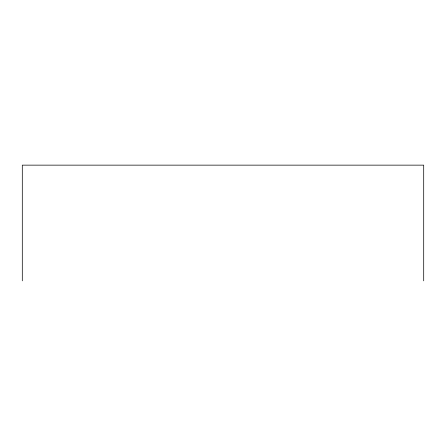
<?xml version="1.0" encoding="UTF-8"?>
<svg xmlns="http://www.w3.org/2000/svg" width="446" height="446" viewBox="0 0 446 446"><rect width="100%" height="100%" fill="white"/><g stroke="black" fill="none" stroke-linecap="round" stroke-linejoin="round"><path stroke-width="0.67" d="M423.7 280.857L423.7 165.143L22.3 165.143L22.3 280.857"/></g></svg>
